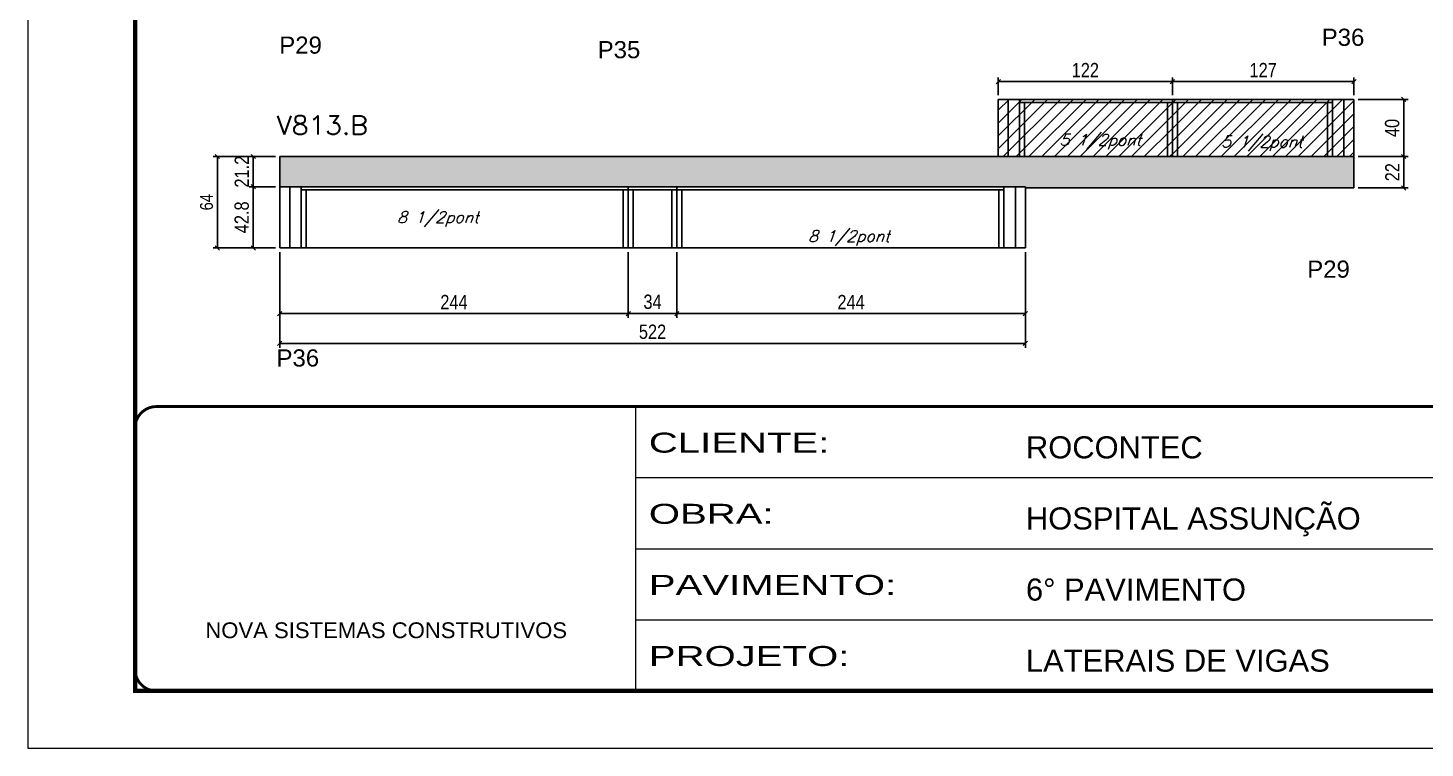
# Model space of a CAD drawing. Extents: x -20960 to -5926, y -2106 to 21915.
# Drawn here: x -7438 to -6460, y 16271 to 16776 of the extents above; entities that cross this region are included whole.
import ezdxf

# ---------------------------------------------------------------- set-up
doc = ezdxf.new("R2010")
doc.units = 0
doc.linetypes.add('CONTINUO', pattern=[0])
doc.linetypes.add('DASHED', pattern=[0.75, 0.5, -0.25])
for name, color, linetype in [('5', 5, 'Continuous'), ('COTA', 241, 'Continuous'), ('Painéis', 200, 'Continuous'), ('Reaproveitamento', 251, 'Continuous'), ('SARR_2.2x7', 40, 'Continuous'), ('SARR_3.5x7', 81, 'Continuous'), ('texto', 7, 'Continuous')]:
    doc.layers.add(name, color=color, linetype=linetype)
for name, color, linetype, lineweight in [('Folhas', 255, 'Continuous', 9), ('SARRAFO DE PRESSAO', 251, 'DASHED', 9), ('Texto Seção', 7, 'Continuous', 15)]:
    doc.layers.add(name, color=color, linetype=linetype, lineweight=lineweight)
doc.styles.add('ARIAL', font='arial.ttf')
doc.styles.add('COTA TECNICA', font='techl___.ttf', dxfattribs={"height": 10})
doc.styles.add('COTA TECNICA-50', font='techl___.ttf', dxfattribs={"height": 9})
doc.styles.add('REGUA-120', font='ROMANS.shx', dxfattribs={"height": 15})
doc.styles.add('Romans', font='romans.shx')
doc.styles.get("Standard").update_dxf_attribs({"font": 'arial.ttf'})
doc.styles.add('Tecnologia', font='')
doc.styles.get('Tecnologia').set_extended_font_data('Forgotten Futurist')
doc.dimstyles.new('COTA PAINEL-50', dxfattribs={"dimtxt": 9, "dimasz": 3, "dimexe": 3, "dimexo": 3, "dimgap": 3, "dimtad": 1, "dimdec": 1, "dimzin": 12, "dimdsep": 46, "dimtxsty": 'COTA TECNICA-50', "dimblk1": 'OBLIQUE', "dimblk2": 'OBLIQUE', "dimsah": 1, "dimcen": 0.9, "dimclrd": 4, "dimclre": 4, "dimclrt": 240, "dimadec": 1, "dimazin": 3, "dimtfac": 1, "dimtdec": 1, "dimtmove": 0, "dimatfit": 3, "dimfxl": 1, "dimtolj": 1, "dimtzin": 12, "dimarcsym": 0})
doc.dimstyles.new('PAINEL', dxfattribs={"dimtxt": 10, "dimasz": 3, "dimexe": 3, "dimexo": 3, "dimgap": 3, "dimtad": 1, "dimdec": 1, "dimzin": 12, "dimdsep": 46, "dimtxsty": 'COTA TECNICA', "dimblk1": 'OBLIQUE', "dimblk2": 'OBLIQUE', "dimsah": 1, "dimcen": 0.9, "dimclrd": 4, "dimclre": 4, "dimclrt": 240, "dimadec": 1, "dimazin": 3, "dimtfac": 1, "dimtdec": 1, "dimtmove": 0, "dimatfit": 3, "dimfxl": 1, "dimtolj": 1, "dimtzin": 12, "dimarcsym": 0})
pattern_1 = [(45, (-148151.643, -7976.085), (-4.49012806, 4.49012806), [])]

# ---------------------------------------------------------------- blocks, each defined once
blk = doc.blocks.new('9999999999')
at = {"color": 30, "linetype": 'CONTINUO'}
for p, q in [((98564.56, 34230.21), (98564.56, 34429.45)), ((98564.56, 34379.64), (99583.98, 34379.64)), ((98564.56, 34329.83), (99487.98, 34329.83)), ((98564.56, 34280.02), (99487.98, 34280.02))]:
    blk.add_line(p, q, dxfattribs=at)
at = {"color": 30, "linetype": 'CONTINUO', "const_width": 2}
blk.add_lwpolyline([(99583.98, 34230.21), (99583.98, 34414.45, 0.414214), (99568.98, 34429.45), (98228.98, 34429.45, 0.414214), (98213.98, 34414.45), (98213.98, 34245.21, 0.414214), (98228.98, 34230.21), (99583.98, 34230.21)], format="xyb", dxfattribs=at)
at = {"layer": 'Folhas'}
blk.add_lwpolyline([(98138.98, 34190.21), (99623.98, 34190.21), (99623.98, 35240.21), (98138.98, 35240.21)], close=True, dxfattribs=at)
at = {"layer": 'Folhas', "color": 30, "const_width": 3}
blk.add_lwpolyline([(98213.98, 34230.21), (99583.98, 34230.21), (99583.98, 35200.21), (98213.98, 35200.21)], close=True, dxfattribs=at)
at = {"color": 7, "linetype": 'Continuous', "ltscale": 5, "style": 'ARIAL'}
for s, height, p in [('ROCONTEC', 15.483, (98837.68, 34393.13)), ('HOSPITAL ASSUNÇÃO', 15.4829, (98837.68, 34343.32)), ('6° PAVIMENTO', 15.4829, (98837.68, 34293.51)), ('NOVA SISTEMAS CONSTRUTIVOS', 11.0592, (98263.19, 34267.21)), ('LATERAIS DE VIGAS', 15.4829, (98837.68, 34243.7))]:
    blk.add_text(s, height=height, dxfattribs=at).set_placement(p)
at = {"layer": 'Folhas', "color": 7, "style": 'Tecnologia', "width": 1.5}
for s, p in [('CLIENTE:', (98573.65, 34397.17)), ('OBRA:', (98573.65, 34347.31)), ('PAVIMENTO:', (98573.65, 34297.5)), ('PROJETO:', (98573.65, 34247.69))]:
    blk.add_text(s, height=14, dxfattribs=at).set_placement(p)
blk = doc.blocks.new('_Oblique')
at = {"color": 0, "linetype": 'ByBlock', "lineweight": -2}
blk.add_line((-0.5, -0.5), (0.5, 0.5), dxfattribs=at)
blk = doc.blocks.new('*D703')
at = {"layer": 'COTA', "color": 4, "linetype": 'ByBlock', "lineweight": -2, "transparency": 16777216}
for p, q in [((-7262.23, 16618.5), (-7262.23, 16572.47)), ((-7018.23, 16618.5), (-7018.23, 16572.47)), ((-7018.23, 16575.47), (-7262.23, 16575.47))]:
    blk.add_line(p, q, dxfattribs=at)
at = {"layer": 'Defpoints', "color": 0, "linetype": 'ByBlock', "transparency": 16777216}
for p in [(-7262.23, 16621.5), (-7018.23, 16621.5), (-7262.23, 16575.47)]:
    blk.add_point(p, dxfattribs=at)
at = {"layer": 'COTA', "color": 4, "linetype": 'ByBlock', "lineweight": -2, "transparency": 16777216, "xscale": 3, "yscale": 3, "zscale": 3, "rotation": 180}
blk.add_blockref('_Oblique', (-7262.23, 16575.47), dxfattribs=at)
at = {"layer": 'COTA', "color": 4, "linetype": 'ByBlock', "lineweight": -2, "transparency": 16777216, "xscale": 3, "yscale": 3, "zscale": 3}
blk.add_blockref('_Oblique', (-7018.23, 16575.47), dxfattribs=at)
at = {"layer": 'COTA', "color": 240, "linetype": 'ByBlock', "transparency": 16777216, "insert": (-7140.23, 16583.55), "char_height": 10, "attachment_point": 5, "style": 'COTA TECNICA'}
blk.add_mtext('\\A1;244', dxfattribs=at)
blk = doc.blocks.new('*D704')
at = {"layer": 'COTA', "color": 4, "linetype": 'ByBlock', "lineweight": -2, "transparency": 16777216}
for p, q in [((-7018.23, 16618.5), (-7018.23, 16572.47)), ((-6984.23, 16618.5), (-6984.23, 16572.47)), ((-7018.23, 16575.47), (-6984.23, 16575.47))]:
    blk.add_line(p, q, dxfattribs=at)
at = {"layer": 'Defpoints', "color": 0, "linetype": 'ByBlock', "transparency": 16777216}
for p in [(-7018.23, 16621.5), (-6984.23, 16621.5), (-6984.23, 16575.47)]:
    blk.add_point(p, dxfattribs=at)
at = {"layer": 'COTA', "color": 4, "linetype": 'ByBlock', "lineweight": -2, "transparency": 16777216, "xscale": 3, "yscale": 3, "zscale": 3, "rotation": 180}
blk.add_blockref('_Oblique', (-7018.23, 16575.47), dxfattribs=at)
at = {"layer": 'COTA', "color": 4, "linetype": 'ByBlock', "lineweight": -2, "transparency": 16777216, "xscale": 3, "yscale": 3, "zscale": 3}
blk.add_blockref('_Oblique', (-6984.23, 16575.47), dxfattribs=at)
at = {"layer": 'COTA', "color": 240, "linetype": 'ByBlock', "transparency": 16777216, "insert": (-7001.23, 16583.69), "char_height": 10, "attachment_point": 5, "style": 'COTA TECNICA'}
blk.add_mtext('\\A1;34', dxfattribs=at)
blk = doc.blocks.new('*D714')
at = {"layer": 'COTA', "color": 4, "linetype": 'ByBlock', "lineweight": -2, "transparency": 16777216}
for p, q in [((-7265.23, 16664.3), (-7283.71, 16664.3)), ((-7280.71, 16621.5), (-7280.71, 16664.3)), ((-7265.23, 16621.5), (-7283.71, 16621.5))]:
    blk.add_line(p, q, dxfattribs=at)
at = {"layer": 'Defpoints', "color": 0, "linetype": 'ByBlock', "transparency": 16777216}
for p in [(-7280.71, 16664.3), (-7262.23, 16664.3), (-7262.23, 16621.5)]:
    blk.add_point(p, dxfattribs=at)
at = {"layer": 'COTA', "color": 4, "linetype": 'ByBlock', "lineweight": -2, "transparency": 16777216, "xscale": 3, "yscale": 3, "zscale": 3}
for p, rotation in [((-7280.71, 16664.3), 90), ((-7280.71, 16621.5), 270)]:
    blk.add_blockref('_Oblique', p, dxfattribs=dict(at, rotation=rotation))
at = {"layer": 'COTA', "color": 240, "linetype": 'ByBlock', "transparency": 16777216, "insert": (-7288.81, 16642.9), "char_height": 10, "attachment_point": 5, "rotation": 90, "style": 'COTA TECNICA'}
blk.add_mtext('\\A1;42.8', dxfattribs=at)
blk = doc.blocks.new('*D715')
at = {"layer": 'COTA', "color": 4, "linetype": 'ByBlock', "lineweight": -2, "transparency": 16777216}
for p, q in [((-7265.23, 16685.5), (-7283.71, 16685.5)), ((-7280.71, 16664.3), (-7280.71, 16685.5)), ((-7265.23, 16664.3), (-7283.71, 16664.3))]:
    blk.add_line(p, q, dxfattribs=at)
at = {"layer": 'Defpoints', "color": 0, "linetype": 'ByBlock', "transparency": 16777216}
for p in [(-7280.71, 16685.5), (-7262.23, 16685.5), (-7262.23, 16664.3)]:
    blk.add_point(p, dxfattribs=at)
at = {"layer": 'COTA', "color": 4, "linetype": 'ByBlock', "lineweight": -2, "transparency": 16777216, "xscale": 3, "yscale": 3, "zscale": 3}
for p, rotation in [((-7280.71, 16685.5), 90), ((-7280.71, 16664.3), 270)]:
    blk.add_blockref('_Oblique', p, dxfattribs=dict(at, rotation=rotation))
at = {"layer": 'COTA', "color": 240, "linetype": 'ByBlock', "transparency": 16777216, "insert": (-7288.77, 16674.9), "char_height": 10, "attachment_point": 5, "rotation": 90, "style": 'COTA TECNICA'}
blk.add_mtext('\\A1;21.2', dxfattribs=at)
blk = doc.blocks.new('*D739')
at = {"layer": 'COTA', "color": 4, "lineweight": -2, "ltscale": 25, "transparency": 16777216}
for p, q in [((-7262.23, 16618.5), (-7262.23, 16551.59)), ((-6740.23, 16618.5), (-6740.23, 16551.59)), ((-6740.23, 16554.59), (-7262.23, 16554.59))]:
    blk.add_line(p, q, dxfattribs=at)
at = {"layer": 'Defpoints', "color": 0, "ltscale": 25, "transparency": 16777216}
for p in [(-7262.23, 16621.5), (-6740.23, 16621.5), (-7262.23, 16554.59)]:
    blk.add_point(p, dxfattribs=at)
at = {"layer": 'COTA', "color": 4, "lineweight": -2, "ltscale": 25, "transparency": 16777216, "xscale": 3, "yscale": 3, "zscale": 3, "rotation": 180}
blk.add_blockref('_Oblique', (-7262.23, 16554.59), dxfattribs=at)
at = {"layer": 'COTA', "color": 4, "lineweight": -2, "ltscale": 25, "transparency": 16777216, "xscale": 3, "yscale": 3, "zscale": 3}
blk.add_blockref('_Oblique', (-6740.23, 16554.59), dxfattribs=at)
at = {"layer": 'COTA', "color": 240, "ltscale": 25, "transparency": 16777216, "insert": (-7001.23, 16562.7), "char_height": 10, "attachment_point": 5, "style": 'COTA TECNICA'}
blk.add_mtext('\\A1;522', dxfattribs=at)
blk = doc.blocks.new('*D718')
at = {"layer": 'COTA', "color": 4, "lineweight": -2, "ltscale": 25, "transparency": 16777216}
for p, q in [((-6984.23, 16618.5), (-6984.23, 16572.47)), ((-6740.23, 16618.5), (-6740.23, 16572.47)), ((-6984.23, 16575.47), (-6740.23, 16575.47))]:
    blk.add_line(p, q, dxfattribs=at)
at = {"layer": 'Defpoints', "color": 0, "ltscale": 25, "transparency": 16777216}
for p in [(-6984.23, 16621.5), (-6740.23, 16621.5), (-6740.23, 16575.47)]:
    blk.add_point(p, dxfattribs=at)
at = {"layer": 'COTA', "color": 4, "lineweight": -2, "ltscale": 25, "transparency": 16777216, "xscale": 3, "yscale": 3, "zscale": 3, "rotation": 180}
blk.add_blockref('_Oblique', (-6984.23, 16575.47), dxfattribs=at)
at = {"layer": 'COTA', "color": 4, "lineweight": -2, "ltscale": 25, "transparency": 16777216, "xscale": 3, "yscale": 3, "zscale": 3}
blk.add_blockref('_Oblique', (-6740.23, 16575.47), dxfattribs=at)
at = {"layer": 'COTA', "color": 240, "ltscale": 25, "transparency": 16777216, "insert": (-6862.23, 16583.55), "char_height": 10, "attachment_point": 5, "style": 'COTA TECNICA'}
blk.add_mtext('\\A1;244', dxfattribs=at)
blk = doc.blocks.new('*D740')
at = {"layer": 'COTA', "color": 4, "lineweight": -2, "ltscale": 25, "transparency": 16777216}
for p, q in [((-6507.23, 16725.5), (-6472.29, 16725.5)), ((-6475.29, 16725.5), (-6475.29, 16685.5)), ((-6507.23, 16685.5), (-6472.29, 16685.5))]:
    blk.add_line(p, q, dxfattribs=at)
at = {"layer": 'Defpoints', "color": 0, "ltscale": 25, "transparency": 16777216}
for p in [(-6510.23, 16725.5), (-6510.23, 16685.5), (-6475.29, 16685.5)]:
    blk.add_point(p, dxfattribs=at)
at = {"layer": 'COTA', "color": 4, "lineweight": -2, "ltscale": 25, "transparency": 16777216, "xscale": 3, "yscale": 3, "zscale": 3}
for p, rotation in [((-6475.29, 16725.5), 90), ((-6475.29, 16685.5), 270)]:
    blk.add_blockref('_Oblique', p, dxfattribs=dict(at, rotation=rotation))
at = {"layer": 'COTA', "color": 240, "ltscale": 25, "transparency": 16777216, "insert": (-6483.39, 16705.5), "char_height": 10, "attachment_point": 5, "rotation": 90, "style": 'COTA TECNICA'}
blk.add_mtext('\\A1;40', dxfattribs=at)
blk = doc.blocks.new('*D741')
at = {"layer": 'COTA', "color": 4, "lineweight": -2, "ltscale": 25, "transparency": 16777216}
for p, q in [((-6507.23, 16685.5), (-6472.29, 16685.5)), ((-6475.29, 16685.5), (-6475.29, 16663.5)), ((-6507.23, 16663.5), (-6472.29, 16663.5))]:
    blk.add_line(p, q, dxfattribs=at)
at = {"layer": 'Defpoints', "color": 0, "ltscale": 25, "transparency": 16777216}
for p in [(-6510.23, 16685.5), (-6510.23, 16663.5), (-6475.29, 16663.5)]:
    blk.add_point(p, dxfattribs=at)
at = {"layer": 'COTA', "color": 4, "lineweight": -2, "ltscale": 25, "transparency": 16777216, "xscale": 3, "yscale": 3, "zscale": 3}
for p, rotation in [((-6475.29, 16685.5), 90), ((-6475.29, 16663.5), 270)]:
    blk.add_blockref('_Oblique', p, dxfattribs=dict(at, rotation=rotation))
at = {"layer": 'COTA', "color": 240, "ltscale": 25, "transparency": 16777216, "insert": (-6483.29, 16674.5), "char_height": 10, "attachment_point": 5, "rotation": 90, "style": 'COTA TECNICA'}
blk.add_mtext('\\A1;22', dxfattribs=at)
blk = doc.blocks.new('*D742')
at = {"layer": 'COTA', "color": 4, "lineweight": -2, "ltscale": 25, "transparency": 16777216}
for p, q in [((-6759.23, 16728.5), (-6759.23, 16740.97)), ((-6759.23, 16737.97), (-6637.23, 16737.97)), ((-6637.23, 16728.5), (-6637.23, 16740.97))]:
    blk.add_line(p, q, dxfattribs=at)
at = {"layer": 'Defpoints', "color": 0, "ltscale": 25, "transparency": 16777216}
for p in [(-6637.23, 16737.97), (-6759.23, 16725.5), (-6637.23, 16725.5)]:
    blk.add_point(p, dxfattribs=at)
at = {"layer": 'COTA', "color": 4, "lineweight": -2, "ltscale": 25, "transparency": 16777216, "xscale": 3, "yscale": 3, "zscale": 3, "rotation": 180}
blk.add_blockref('_Oblique', (-6759.23, 16737.97), dxfattribs=at)
at = {"layer": 'COTA', "color": 4, "lineweight": -2, "ltscale": 25, "transparency": 16777216, "xscale": 3, "yscale": 3, "zscale": 3}
blk.add_blockref('_Oblique', (-6637.23, 16737.97), dxfattribs=at)
at = {"layer": 'COTA', "color": 240, "ltscale": 25, "transparency": 16777216, "insert": (-6698.23, 16746.03), "char_height": 10, "attachment_point": 5, "style": 'COTA TECNICA'}
blk.add_mtext('\\A1;122', dxfattribs=at)
blk = doc.blocks.new('*D743')
at = {"layer": 'COTA', "color": 4, "lineweight": -2, "ltscale": 25, "transparency": 16777216}
for p, q in [((-6637.23, 16728.5), (-6637.23, 16740.97)), ((-6637.23, 16737.97), (-6510.23, 16737.97)), ((-6510.23, 16728.5), (-6510.23, 16740.97))]:
    blk.add_line(p, q, dxfattribs=at)
at = {"layer": 'Defpoints', "color": 0, "ltscale": 25, "transparency": 16777216}
for p in [(-6510.23, 16737.97), (-6637.23, 16725.5), (-6510.23, 16725.5)]:
    blk.add_point(p, dxfattribs=at)
at = {"layer": 'COTA', "color": 4, "lineweight": -2, "ltscale": 25, "transparency": 16777216, "xscale": 3, "yscale": 3, "zscale": 3, "rotation": 180}
blk.add_blockref('_Oblique', (-6637.23, 16737.97), dxfattribs=at)
at = {"layer": 'COTA', "color": 4, "lineweight": -2, "ltscale": 25, "transparency": 16777216, "xscale": 3, "yscale": 3, "zscale": 3}
blk.add_blockref('_Oblique', (-6510.23, 16737.97), dxfattribs=at)
at = {"layer": 'COTA', "color": 240, "ltscale": 25, "transparency": 16777216, "insert": (-6573.73, 16746.04), "char_height": 10, "attachment_point": 5, "style": 'COTA TECNICA'}
blk.add_mtext('\\A1;127', dxfattribs=at)
blk = doc.blocks.new('*D744')
at = {"layer": 'COTA', "color": 4, "lineweight": -2, "transparency": 16777216}
for p, q in [((-7265.23, 16685.5), (-7308.86, 16685.5)), ((-7305.86, 16685.5), (-7305.86, 16621.5)), ((-7265.23, 16621.5), (-7308.86, 16621.5))]:
    blk.add_line(p, q, dxfattribs=at)
at = {"layer": 'Defpoints', "color": 0, "transparency": 16777216}
for p in [(-7262.23, 16685.5), (-7305.86, 16621.5), (-7262.23, 16621.5)]:
    blk.add_point(p, dxfattribs=at)
at = {"layer": 'COTA', "color": 4, "lineweight": -2, "transparency": 16777216, "xscale": 3, "yscale": 3, "zscale": 3}
for p, rotation in [((-7305.86, 16685.5), 90), ((-7305.86, 16621.5), 270)]:
    blk.add_blockref('_Oblique', p, dxfattribs=dict(at, rotation=rotation))
at = {"layer": 'COTA', "color": 240, "transparency": 16777216, "insert": (-7313.45, 16653.5), "char_height": 9, "attachment_point": 5, "rotation": 90, "style": 'COTA TECNICA-50'}
blk.add_mtext('\\A1;64', dxfattribs=at)

msp = doc.modelspace()

# ---------------------------------------------------------------- hatches: boundary and pattern name
at = {"layer": 'COTA', "linetype": 'ByBlock'}
h = msp.add_hatch(dxfattribs=at)
h.set_pattern_fill('AR-CONC', color=256, scale=0.03)
h.set_pattern_definition([(50, (-144981.643, -6845.5607), (5.46554007, -0.47817257), [0.5715, -6.2865]), (355, (-144981.643, -6845.561), (-1.05730264, 5.73170536), [0.4572, -5.02921753]), (100.4514447, (-144981.1875, -6845.6006), (4.40823741, 5.25353256), [0.48570026, -5.34270734]), (46.1842, (-144981.643, -6844.037), (8.13237123, -1.26126984), [0.85725, -9.42975]), (96.6355576, (-144980.965, -6844.142), (7.122124, 7.42278374), [0.7285507, -8.01406824]), (351.184151, (-144981.643, -6844.037), (7.122124, 7.42278374), [0.685799, -7.54379196]), (21, (-144980.881, -6844.4177), (4.54843174, -3.06795595), [0.5715, -6.2865]), (326, (-144980.881, -6844.418), (1.85406085, 5.52563898), [0.4572, -5.0292]), (71.451445, (-144980.502, -6844.6734), (6.40249258, 2.45768307), [0.48570026, -5.34269813]), (37.5, (-144981.643, -6845.5607), (0.092658098, 2.536651166), [0, -4.96824, 0, -5.1054, 0, -5.04825]), (7.5, (-144981.643, -6845.5607), (2.004589875, 3.005417245), [0, -2.91084, 0, -4.85394, 0, -1.92405]), (327.5, (-144983.3422, -6845.5607), (4.067717855, -0.17186232), [0, -1.905, 0, -5.9436, 0, -7.8867]), (317.5, (-144984.104, -6845.5607), (4.44387544, 0.76279473), [0, -2.4765, 0, -3.94716, 0, -5.6007])])
h.paths.add_polyline_path([(-6759.23, 16685.5), (-7262.23, 16685.5), (-7262.23, 16664.3), (-6740.23, 16664.3), (-6740.23, 16663.5), (-6510.23, 16663.5), (-6510.23, 16685.5)])
at = {"layer": 'Reaproveitamento', "linetype": 'ByBlock'}
h = msp.add_hatch(dxfattribs=at)
h.set_pattern_fill('ANSI31', color=256, scale=2)
h.set_pattern_definition(pattern_1)
h.paths.add_polyline_path([(-6637.23, 16725.5), (-6759.23, 16725.5), (-6759.23, 16685.5), (-6637.23, 16685.5)])
h.paths.add_polyline_path([(-6724.11, 16687.8), (-6656.49, 16687.8), (-6650.99, 16703.77), (-6718.61, 16703.77)], flags=24)
h = msp.add_hatch(dxfattribs=at)
h.set_pattern_fill('ANSI31', color=256, scale=2)
h.set_pattern_definition(pattern_1)
h.paths.add_polyline_path([(-6637.23, 16725.5), (-6637.23, 16685.5), (-6510.23, 16685.5), (-6510.23, 16725.5)])
h.paths.add_polyline_path([(-6610.97, 16686.57), (-6543.35, 16686.57), (-6537.85, 16702.54), (-6605.47, 16702.54)], flags=24)

# ---------------------------------------------------------------- linework, layer by layer
at = {"layer": 'COTA', "linetype": 'ByBlock'}
for p, q in [((-7262.23, 16664.3), (-7262.23, 16685.5)), ((-7262.23, 16685.5), (-6759.23, 16685.5)), ((-6510.23, 16663.5), (-6510.23, 16685.5)), ((-6510.23, 16663.5), (-6740.23, 16663.5))]:
    msp.add_line(p, q, dxfattribs=at)
at = {"layer": 'Painéis', "ltscale": 25}
for p, q in [((-6510.23, 16725.5), (-6759.23, 16725.5)), ((-6759.23, 16725.5), (-6759.23, 16685.5)), ((-6637.23, 16725.5), (-6637.23, 16685.5)), ((-6510.23, 16685.5), (-6510.23, 16725.5)), ((-6759.23, 16685.5), (-6510.23, 16685.5)), ((-7262.23, 16664.3), (-6740.23, 16664.3)), ((-6740.23, 16664.3), (-6740.23, 16621.5))]:
    msp.add_line(p, q, dxfattribs=at)
at = {"layer": 'Painéis', "linetype": 'ByBlock'}
for p, q in [((-7262.23, 16664.3), (-6755.23, 16664.3)), ((-7262.23, 16664.3), (-7262.23, 16621.5)), ((-7018.23, 16664.3), (-7018.23, 16621.5)), ((-6984.23, 16664.3), (-6984.23, 16621.5)), ((-6755.23, 16664.3), (-6740.23, 16664.3)), ((-6740.23, 16621.5), (-7262.23, 16621.5))]:
    msp.add_line(p, q, dxfattribs=at)
at = {"layer": 'SARR_2.2x7', "linetype": 'Continuous'}
for p, q in [((-6752.23, 16725.5), (-6752.23, 16685.5)), ((-6525.23, 16723.3), (-6744.23, 16723.3)), ((-6517.23, 16685.5), (-6517.23, 16725.5)), ((-7255.23, 16664.3), (-7255.23, 16621.5)), ((-7247.23, 16662.1), (-6755.23, 16662.1)), ((-6747.23, 16664.3), (-6747.23, 16621.5))]:
    msp.add_line(p, q, dxfattribs=at)
at = {"layer": 'SARR_3.5x7'}
for p, q in [((-6744.23, 16725.5), (-6744.23, 16685.5)), ((-6740.73, 16723.3), (-6740.73, 16685.5)), ((-6640.73, 16723.3), (-6640.73, 16685.5)), ((-6633.73, 16723.3), (-6633.73, 16685.5)), ((-6528.73, 16685.5), (-6528.73, 16723.3)), ((-6525.23, 16685.5), (-6525.23, 16725.5)), ((-7247.23, 16664.3), (-7247.23, 16621.5)), ((-7243.72, 16662.1), (-7243.72, 16621.5)), ((-7021.73, 16662.1), (-7021.73, 16621.5)), ((-7014.73, 16662.1), (-7014.73, 16621.5)), ((-6987.73, 16662.1), (-6987.73, 16621.5)), ((-6980.73, 16662.1), (-6980.73, 16621.5)), ((-6758.73, 16662.1), (-6758.73, 16621.5)), ((-6755.23, 16664.3), (-6755.23, 16621.5)), ((-6755.23, 16664.3), (-6755.23, 16621.5))]:
    msp.add_line(p, q, dxfattribs=at)

# ---------------------------------------------------------------- block references
at = {"layer": 'SARRAFO DE PRESSAO', "color": 6, "linetype": 'ByBlock'}
msp.add_blockref('9999999999', (-105577.48, -17919.11), dxfattribs=at)

# ---------------------------------------------------------------- texts
at = {"layer": '5', "linetype": 'Continuous'}
for s, p in [('P36', (-6532.73, 16763.05)), ('P29', (-7262.54, 16757.55)), ('P35', (-7039.62, 16754.36)), ('P29', (-6542.88, 16600.61)), ('P36', (-7264.47, 16538.39))]:
    msp.add_text(s, height=12, rotation=359.99996, dxfattribs=at).set_placement(p)
at = {"layer": 'texto', "color": 2, "char_height": 8, "attachment_point": 5, "style": 'Romans'}
for s, insert in [('{\\Q19;\\C256;5 1/2pont}', (-6687.74, 16695.79)), ('{\\Q19;\\C256;5 1/2pont}', (-6574.6, 16694.56)), ('{\\Q19;\\C256;8 1/2pont}', (-7151.5, 16641.62)), ('{\\Q19;\\C256;8 1/2pont}', (-6863.79, 16628.37))]:
    msp.add_mtext(s, dxfattribs=dict(at, insert=insert))
at = {"layer": 'Texto Seção', "style": 'REGUA-120', "width": 1.05}
msp.add_text('V813.B', height=13, dxfattribs=at).set_placement((-7264.29, 16700.94))

# ---------------------------------------------------------------- dimensions: what is measured, and where the dimension line sits
at = {"layer": 'COTA', "ltscale": 25}
for base, p1, p2, picture, middle in [((-6637.23, 16737.97), (-6759.23, 16725.5), (-6637.23, 16725.5), '*D742', (-6698.23, 16746.03)), ((-7262.23, 16554.59), (-6740.23, 16621.5), (-7262.23, 16621.5), '*D739', (-7001.23, 16562.7)), ((-6740.23, 16575.47), (-6984.23, 16621.5), (-6740.23, 16621.5), '*D718', (-6862.23, 16583.55))]:
    dim = msp.add_linear_dim(base=base, p1=p1, p2=p2, dimstyle='PAINEL', dxfattribs=at)
    dim.commit()
    dim.dimension.update_dxf_attribs({"geometry": picture, "text_midpoint": middle})
dim = msp.add_linear_dim(base=(-6510.23, 16737.97), p1=(-6637.23, 16725.5), p2=(-6510.23, 16725.5), dimstyle='PAINEL', override={"dimtmove": 1}, dxfattribs=at)
dim.commit()
dim.dimension.update_dxf_attribs({"geometry": '*D743', "text_midpoint": (-6573.73, 16746.04)})
for base, p1, p2, picture, middle in [((-6475.29, 16685.5), (-6510.23, 16725.5), (-6510.23, 16685.5), '*D740', (-6483.39, 16705.5)), ((-6475.29, 16663.5), (-6510.23, 16685.5), (-6510.23, 16663.5), '*D741', (-6483.29, 16674.5))]:
    dim = msp.add_linear_dim(base=base, p1=p1, p2=p2, angle=90, dimstyle='PAINEL', dxfattribs=at)
    dim.commit()
    dim.dimension.update_dxf_attribs({"geometry": picture, "text_midpoint": middle})
at = {"layer": 'COTA', "color": 1}
dim = msp.add_linear_dim(base=(-7305.86, 16621.5), p1=(-7262.23, 16685.5), p2=(-7262.23, 16621.5), angle=90, dimstyle='COTA PAINEL-50', dxfattribs=at)
dim.commit()
dim.dimension.update_dxf_attribs({"geometry": '*D744', "text_midpoint": (-7313.45, 16653.5)})
at = {"layer": 'COTA', "linetype": 'ByBlock'}
for base, p1, p2, picture, middle in [((-7280.71, 16685.5), (-7262.23, 16664.3), (-7262.23, 16685.5), '*D715', (-7280.71, 16674.9)), ((-7280.71, 16664.3), (-7262.23, 16621.5), (-7262.23, 16664.3), '*D714', (-7280.71, 16642.9))]:
    dim = msp.add_linear_dim(base=base, p1=p1, p2=p2, angle=90, dimstyle='PAINEL', dxfattribs=at)
    dim.commit()
    dim.dimension.update_dxf_attribs({"geometry": picture, "text_midpoint": middle, "dimtype": 160})
dim = msp.add_linear_dim(base=(-7262.23, 16575.47), p1=(-7018.23, 16621.5), p2=(-7262.23, 16621.5), dimstyle='PAINEL', dxfattribs=at)
dim.commit()
dim.dimension.update_dxf_attribs({"geometry": '*D703', "text_midpoint": (-7140.23, 16575.47), "dimtype": 160})
dim = msp.add_linear_dim(base=(-6984.23, 16575.47), p1=(-7018.23, 16621.5), p2=(-6984.23, 16621.5), dimstyle='PAINEL', dxfattribs=at)
dim.commit()
dim.dimension.update_dxf_attribs({"geometry": '*D704', "text_midpoint": (-7001.23, 16583.69)})

doc.saveas('drawing.dxf')
